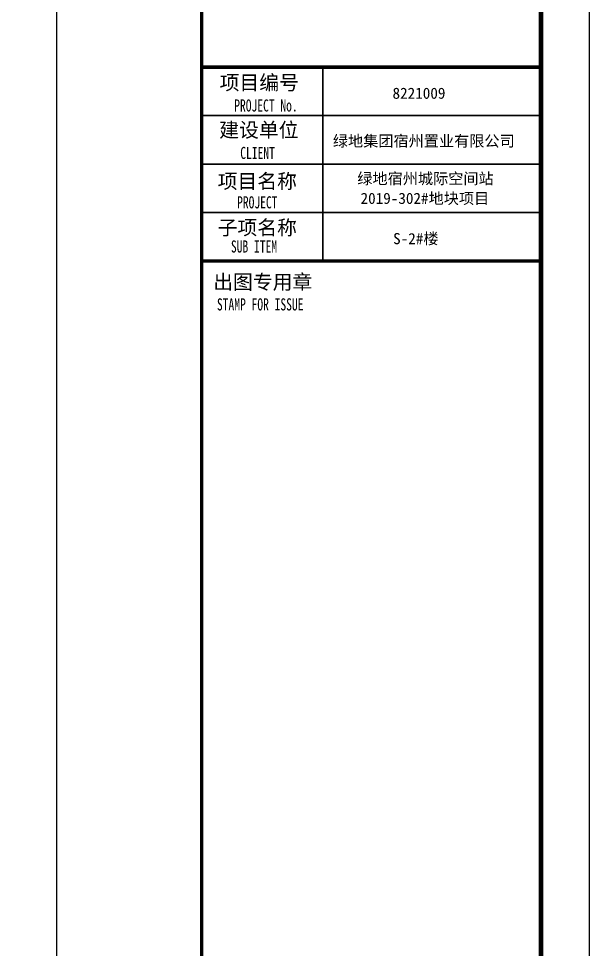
# Model space of a CAD drawing. Extents: x 1382187 to 1725648, y 860327 to 1571294.
# Drawn here: x 1544712 to 1556493, y 1220415 to 1239619 of the extents above; entities that cross this region are included whole.
import ezdxf

# ---------------------------------------------------------------- set-up
doc = ezdxf.new("R2010")
doc.units = 0
doc.header["$LTSCALE"] = 1000
doc.header["$MEASUREMENT"] = 0
for name, color, linetype, lineweight in [('A-文字', 3, 'Continuous', 30), ('ZC', 6, 'Continuous', 40), ('图签', 147, 'Continuous', 18)]:
    doc.layers.add(name, color=color, linetype=linetype, lineweight=lineweight)
doc.layers.add('图框', color=140, linetype='Continuous')
doc.layers.add('图签文字', color=147, linetype='Continuous')
doc.styles.add('宋体', font='', dxfattribs={"height": 50})
doc.styles.add('建筑图签-1', font='simhei.ttf', dxfattribs={"width": 0.7})
doc.styles.get('宋体').set_extended_font_data('SimSun')

# ---------------------------------------------------------------- blocks, each defined once
blk = doc.blocks.new('GDGDGRDGDRGDR')
at = {"layer": '图框'}
blk.add_lwpolyline([(148132.8, -148204.2), (190182.8, -148204.2), (190182.8, -118504.2), (148132.8, -118504.2)], close=True, dxfattribs=at)
at = {"layer": '图框', "const_width": 50}
blk.add_lwpolyline([(149382.8, -147704.2), (189682.8, -147704.2), (189682.8, -119004.2), (149382.8, -119004.2)], close=True, dxfattribs=at)
blk = doc.blocks.new('A$C07C37FD5')
at = {"layer": '图框'}
for points, const_width in [([(-7000, 0), (-7000, 57400)], 70), ([(-7000, 35100), (0, 35100)], 70), ([(-7000, 35100), (0, 35100)], 70), ([(-4500, 31100), (-4500, 35100)], 35), ([(-7000, 34100), (0, 34100)], 35), ([(-7000, 33100), (0, 33100)], 35), ([(-7000, 32100), (0, 32100)], 35), ([(0, 31100), (-7000, 31100)], 70)]:
    blk.add_lwpolyline(points, dxfattribs=dict(at, const_width=const_width))
at = {"layer": '图框', "style": '建筑图签-1', "width": 0.7}
for s, p in [('PROJECT No.', (-6330, 34185, -1799)), ('CLIENT', (-6206, 33206)), ('PROJECT', (-6271, 32187)), ('SUB ITEM', (-6398, 31276)), ('STAMP FOR ISSUE', (-6687, 30081))]:
    blk.add_text(s, height=250, dxfattribs=at).set_placement(p)
at = {"layer": '图签', "color": 2, "style": '宋体'}
for s, height, p in [('8221009', 229.3, (-3063, 34448)), ('绿地集团宿州置业有限公司', 229.34, (-4295, 33462)), ('绿地宿州城际空间站', 229.3, (-3790, 32688)), ('2019-302#地块项目', 229.34, (-3723, 32279)), ('S-2#楼', 229.3, (-3051, 31448))]:
    blk.add_text(s, height=height, dxfattribs=at).set_placement(p)
at = {"layer": '图签文字', "color": 7, "style": '建筑图签-1'}
for s, p in [('项目编号', (-6632, 34632)), ('建设单位', (-6640, 33655)), ('项目名称', (-6673, 32597)), ('子项名称', (-6673, 31640)), ('出图专用章', (-6764, 30518))]:
    blk.add_text(s, height=300, dxfattribs=at).set_placement(p)

msp = doc.modelspace()

# ---------------------------------------------------------------- linework, layer by layer
at = {"layer": 'A-文字'}
msp.add_lwpolyline([(1474892.5, 1260917.1), (1545496.6, 1260917.1), (1545496.6, 1203515.5), (1474892.5, 1203515.5)], close=True, dxfattribs=at)

# ---------------------------------------------------------------- block references
at = {"xscale": 2, "yscale": 2, "zscale": 2}
msp.add_blockref('GDGDGRDGDRGDR', (1176126.9, 1498925.5), dxfattribs=at)
at = {"layer": 'ZC'}
msp.add_blockref('A$C07C37FD5', (1555492.5, 1203517.1), dxfattribs=at)

doc.saveas('drawing.dxf')
